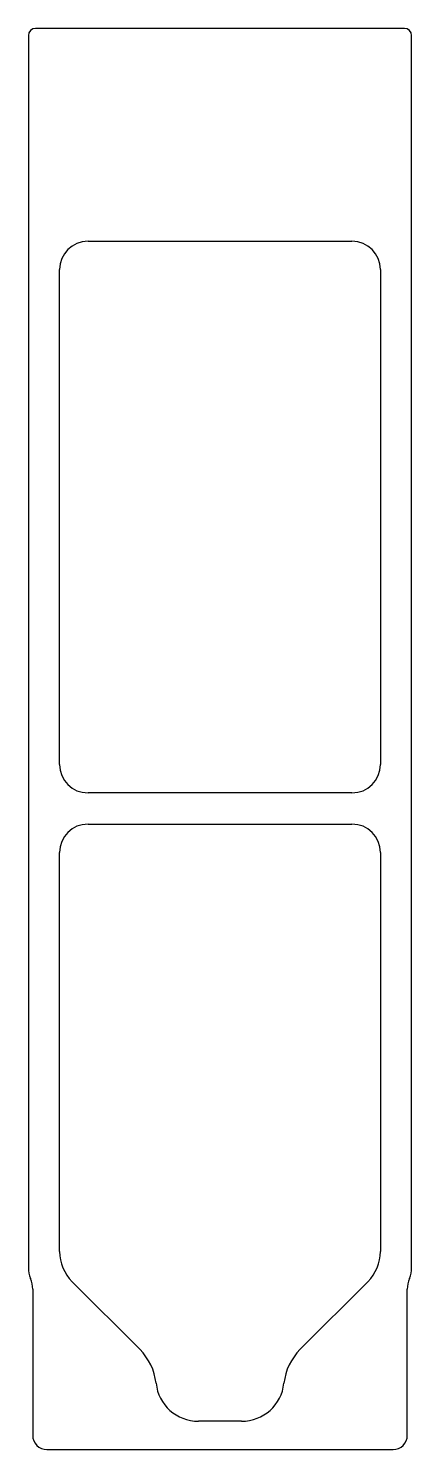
# Model space of a CAD drawing. Header units: millimetres. Extents: x 0 to 27, y 0 to 100.
import ezdxf

# ---------------------------------------------------------------- set-up
doc = ezdxf.new("R2010")
doc.units = ezdxf.units.MM
doc.layers.add('3', color=7, linetype='Continuous', true_color=0xffffff)

msp = doc.modelspace()

# ---------------------------------------------------------------- linework, layer by layer
at = {"layer": '3', "color": 30, "linetype": 'Continuous', "lineweight": 25}
for p, q in [((26.5, 100.2), (0.5, 100.2)), ((0, 99.7), (0, 12.828427)), ((27, 12.828427), (27, 99.7)), ((4.2, 85.2), (22.8, 85.2)), ((2.2, 48.3), (2.2, 83.2)), ((24.8, 83.2), (24.8, 48.3)), ((22.8, 46.3), (4.2, 46.3)), ((4.2, 44.1), (22.8, 44.1)), ((2.2, 13.956854), (2.2, 42.1)), ((24.8, 42.1), (24.8, 13.956854)), ((0.3, 11.308559), (0.3, 1)), ((7.84603, 7.068184), (3.07868, 11.835534)), ((23.92132, 11.835534), (19.15397, 7.068184)), ((26.7, 1), (26.7, 11.308559)), ((15.023803, 2), (11.976197, 2)), ((1.3, 0), (25.7, 0))]:
    msp.add_line(p, q, dxfattribs=at)
for centre, radius, start, end in [((0.5, 99.7), 0.5, 90, 180), ((26.5, 99.7), 0.5, 0, 90), ((4.2, 83.2), 2, 90, 180), ((22.8, 83.2), 2, 0, 90), ((4.2, 48.3), 2, 180, 270), ((22.8, 48.3), 2, 270, 0), ((4.2, 42.1), 2, 90, 180), ((22.8, 42.1), 2, 0, 90), ((5.2, 13.956854), 3, 180, 225), ((21.8, 13.956854), 3, 315, 0), ((2, 12.828427), 2, 180, 202.331645), ((-1.7, 11.308559), 2, 0, 22.331645), ((28.7, 11.308559), 2, 157.668355, 180), ((25, 12.828427), 2, 337.668355, 0), ((5.017603, 4.239756), 4, 6.234977, 45), ((21.982397, 4.239756), 4, 135, 173.765023), ((11.976197, 5), 3, 186.234977, 270), ((15.023803, 5), 3, 270, 353.765023), ((1.3, 1), 1, 180, 270), ((25.7, 1), 1, 270, 0)]:
    msp.add_arc(centre, radius, start, end, dxfattribs=at)

doc.saveas('drawing.dxf')
